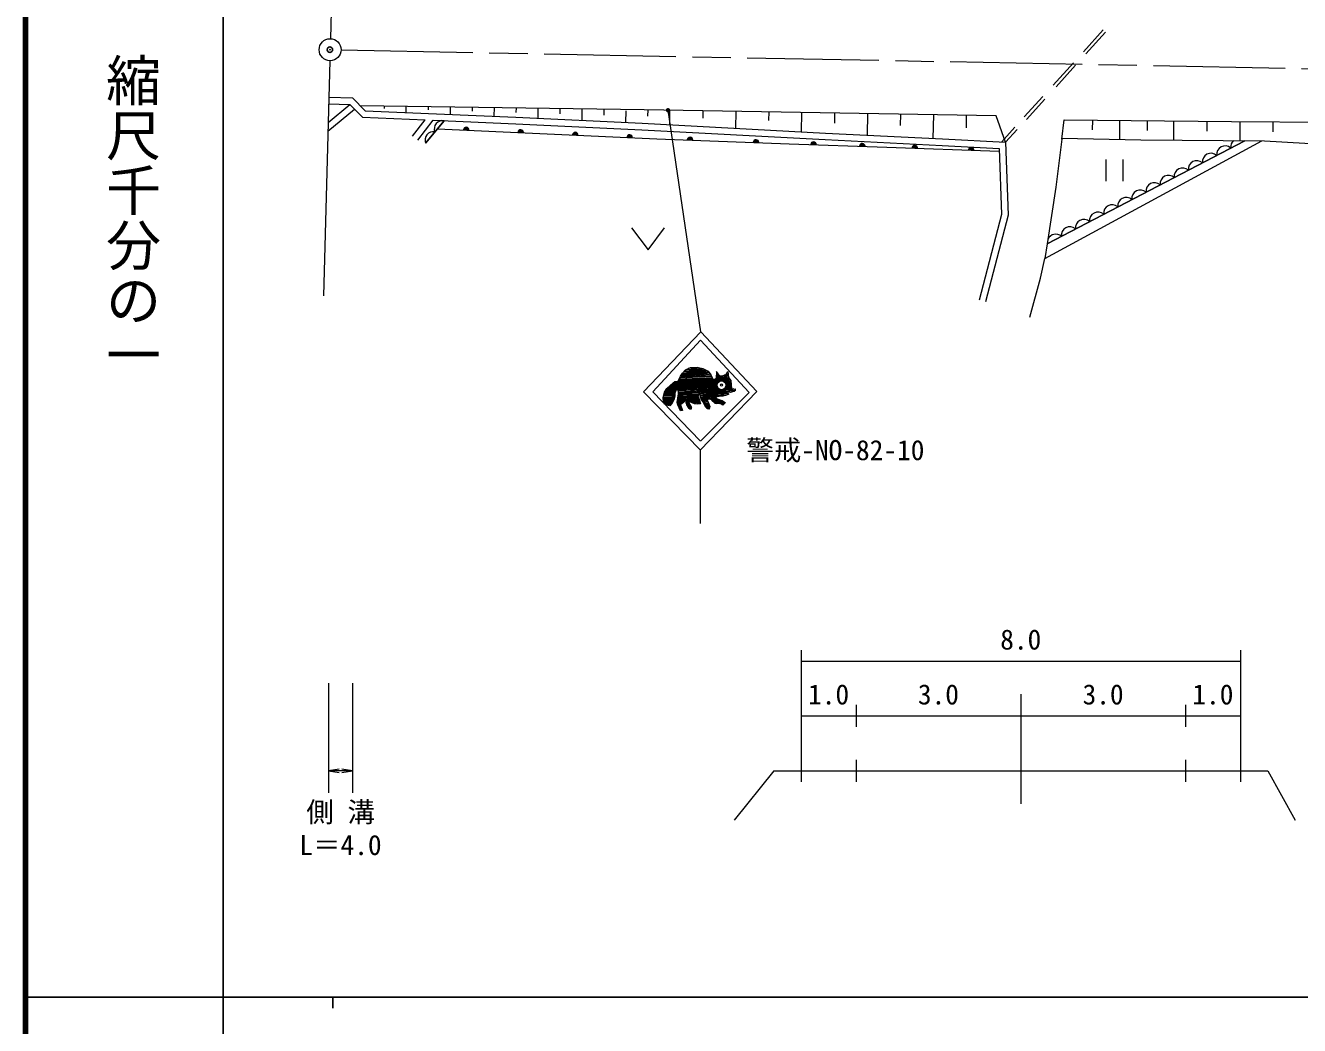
# Model space of a CAD drawing. Units: millimetres, scale not verified. Extents: x 40000 to 680000, y 20000 to 380000.
# Drawn here: x 40000 to 156044, y 202409 to 293498 of the extents above; entities that cross this region are included whole.
import ezdxf
from ezdxf.enums import TextEntityAlignment as Align

# ---------------------------------------------------------------- set-up
doc = ezdxf.new("R2010")
doc.units = ezdxf.units.MM
doc.header["$LTSCALE"] = 1000
doc.header["$PDMODE"] = 32
doc.header["$PDSIZE"] = 500
doc.linetypes.add('CHAIN', pattern=[18.5, 12, -1.5, 3.5, -1.5])
for name, color, linetype, lineweight in [('M-BGD', 7, 'Continuous', 13), ('M-BMK', 2, 'CHAIN', 13), ('M-BMK-SRVR', 3, 'Continuous', 13), ('M-STR-HTXT', 7, 'Continuous', 13), ('M-STR-STR3', 7, 'Continuous', 13), ('M-TTL', 2, 'Continuous', 140), ('M-TTL-BAND', 7, 'Continuous', 25), ('M-TTL-FRAM', 7, 'Continuous', 13)]:
    doc.layers.add(name, color=color, linetype=linetype, lineweight=lineweight)
doc.layers.add('M-OTRS', color=6, linetype='Continuous')
doc.styles.add('@ＭＳ ゴシック', font='')
doc.styles.add('ＭＳ ゴシック', font='')
doc.styles.get('@ＭＳ ゴシック').set_extended_font_data('@MS Gothic')
doc.styles.get('ＭＳ ゴシック').set_extended_font_data('MS Gothic')

# ---------------------------------------------------------------- blocks, each defined once
blk = doc.blocks.new('filled_dot')
at = {"color": 0, "linetype": 'Continuous', "lineweight": -2, "const_width": 1.25}
blk.add_lwpolyline([(-0.625, 0, 1), (0.625, 0, 1)], format="xyb", close=True, dxfattribs=at)
blk = doc.blocks.new('open_arrow')
at = {"color": 0, "linetype": 'Continuous', "lineweight": -2}
blk.add_lwpolyline([(7.5, 1.25), (0, 0), (7.5, -1.25)], dxfattribs=at)

msp = doc.modelspace()

# ---------------------------------------------------------------- linework, layer by layer
at = {"layer": 'M-BGD'}
for p, q in [((138165, 293088), (136356, 291097)), ((138380, 292878), (136587, 290906)), ((135449, 290100), (133603, 288070)), ((135653, 289878), (133870, 287917)), ((67628, 286955), (69793, 286905)), ((69793, 286905), (70945, 285727)), ((132653, 287024), (130964, 285166)), ((132832, 286775), (131168, 284945)), ((67543, 283865), (69955, 285881)), ((67565, 284665), (69535, 286311)), ((67611, 286355), (69535, 286311)), ((69535, 286311), (70682, 285138)), ((96343, 285814), (70490, 286193)), ((70945, 285727), (84675, 285138)), ((72681, 286161), (72678, 285949)), ((74672, 285567), (74681, 286131)), ((76680, 286102), (76676, 285826)), ((78680, 286073), (78670, 285396)), ((80680, 286044), (80675, 285680)), ((82680, 286014), (82668, 285224)), ((84680, 285985), (84673, 285559)), ((86679, 285956), (86666, 285045)), ((88679, 285926), (88672, 285439)), ((90679, 285897), (90664, 284858)), ((92679, 285868), (92671, 285318)), ((94677, 285735), (94661, 284672)), ((128400, 285269), (96343, 285814)), ((96678, 285808), (96670, 285243)), ((98675, 284466), (98697, 285774)), ((101697, 285723), (101685, 285057)), ((104696, 285672), (104670, 284144)), ((107696, 285621), (107682, 284834)), ((110695, 285570), (110666, 283822)), ((113695, 285519), (113680, 284610)), ((70682, 285138), (76403, 284892)), ((75263, 283428), (76403, 284892)), ((75736, 283060), (77139, 284861)), ((76444, 282784), (78138, 284818)), ((78138, 284818), (76444, 282784)), ((77139, 284861), (84648, 284539)), ((84648, 284539), (96146, 284001)), ((84675, 285138), (96177, 284600)), ((96177, 284600), (112878, 283704)), ((116695, 285468), (116661, 283513)), ((119694, 285417), (119677, 284387)), ((122694, 285366), (122657, 283210)), ((125693, 285315), (125674, 284164)), ((129272, 282858), (128400, 285269)), ((134401, 283151), (134596, 284902)), ((134596, 284902), (149841, 284759)), ((137180, 284877), (137171, 283993)), ((139663, 283120), (139680, 284854)), ((142180, 284831), (142171, 283942)), ((144594, 283057), (144610, 284808)), ((147610, 284780), (147602, 283886)), ((149841, 284759), (162466, 284672)), ((150610, 284754), (150594, 283007)), ((153610, 284733), (153601, 283797)), ((77539, 284099), (97521, 283175)), ((96146, 284001), (112847, 283104)), ((97521, 283175), (109553, 282726)), ((112878, 283704), (123534, 283166)), ((123534, 283166), (129272, 282858)), ((130108, 284225), (128885, 282879)), ((130325, 284017), (129272, 282858)), ((134401, 283151), (133858, 278764)), ((134409, 283225), (141590, 283082)), ((109553, 282726), (118440, 282426)), ((112847, 283104), (123503, 282566)), ((118440, 282426), (128700, 282045)), ((123503, 282566), (128691, 282288)), ((128691, 282288), (128900, 276290)), ((129272, 282858), (129502, 276224)), ((132855, 272287), (152602, 283001)), ((133064, 273624), (151060, 283003)), ((151060, 283003), (133064, 273624)), ((141590, 283082), (152840, 282988)), ((152840, 282988), (178730, 281521)), ((138441, 279305), (138441, 281305)), ((139941, 281305), (139941, 279305)), ((133858, 278764), (133064, 273624)), ((128900, 276290), (126872, 268485)), ((129502, 276224), (127453, 268334)), ((95211, 275063), (96711, 273063)), ((96711, 273063), (98211, 275063)), ((133064, 273624), (132855, 272287)), ((132437, 270491), (132855, 272287)), ((131476, 266939), (132437, 270491))]:
    msp.add_line(p, q, dxfattribs=at)
for centre, radius, start, end in [((77981, 284087), 747, 77.91916, 202.53196), ((77134, 283070), 747, 77.91916, 202.53196), ((80147, 283978), 250, 357.35279, 177.35279), ((80147, 283978), 200, 357.35279, 177.35279), ((80147, 283978), 150, 357.35279, 177.35279), ((80147, 283978), 100, 357.35279, 177.35279), ((80147, 283978), 50, 357.35279, 177.35279), ((85111, 283749), 250, 357.35279, 177.35279), ((85111, 283749), 200, 357.35279, 177.35279), ((85111, 283749), 150, 357.35279, 177.35279), ((85111, 283749), 100, 357.35279, 177.35279), ((85111, 283749), 50, 357.35279, 177.35279), ((90075, 283519), 250, 357.35279, 177.35279), ((90075, 283519), 200, 357.35279, 177.35279), ((90075, 283519), 150, 357.35279, 177.35279), ((90075, 283519), 100, 357.35279, 177.35279), ((90075, 283519), 50, 357.35279, 177.35279), ((95039, 283290), 250, 357.35279, 177.35279), ((95039, 283290), 200, 357.35279, 177.35279), ((95039, 283290), 150, 357.35279, 177.35279), ((95039, 283290), 100, 357.35279, 177.35279), ((95039, 283290), 50, 357.35279, 177.35279), ((100529, 283063), 250, 357.86132, 177.86132), ((100529, 283063), 200, 357.86132, 177.86132), ((100529, 283063), 150, 357.86132, 177.86132), ((100529, 283063), 100, 357.86132, 177.86132), ((100529, 283063), 50, 357.86132, 177.86132), ((106545, 282838), 250, 357.86132, 177.86132), ((106545, 282838), 200, 357.86132, 177.86132), ((106545, 282838), 150, 357.86132, 177.86132), ((106545, 282838), 100, 357.86132, 177.86132), ((106545, 282838), 50, 357.86132, 177.86132), ((111775, 282651), 250, 358.06941, 178.06941), ((111775, 282651), 200, 358.06941, 178.06941), ((111775, 282651), 150, 358.06941, 178.06941), ((111775, 282651), 100, 358.06941, 178.06941), ((111775, 282651), 50, 358.06941, 178.06941), ((116218, 282501), 250, 358.06941, 178.06941), ((116218, 282501), 200, 358.06941, 178.06941), ((116218, 282501), 150, 358.06941, 178.06941), ((116218, 282501), 100, 358.06941, 178.06941), ((116218, 282501), 50, 358.06941, 178.06941), ((121005, 282331), 250, 357.87498, 177.87498), ((121005, 282331), 200, 357.87498, 177.87498), ((121005, 282331), 150, 357.87498, 177.87498), ((121005, 282331), 100, 357.87498, 177.87498), ((121005, 282331), 50, 357.87498, 177.87498), ((126135, 282140), 250, 357.87498, 177.87498), ((126135, 282140), 200, 357.87498, 177.87498), ((126135, 282140), 150, 357.87498, 177.87498), ((126135, 282140), 100, 357.87498, 177.87498), ((126135, 282140), 50, 357.87498, 177.87498), ((149259, 281754), 775, 48.32319, 186.72867), ((150544, 282424), 775, 130.71991, 186.72867), ((146688, 280414), 775, 48.32319, 186.72867), ((147973, 281084), 775, 48.32319, 186.72867), ((144117, 279074), 775, 48.32319, 186.72867), ((145402, 279744), 775, 48.32319, 186.72867), ((141546, 277735), 775, 48.32319, 186.72867), ((142832, 278405), 775, 48.32319, 186.72867), ((140261, 277065), 775, 48.32319, 186.72867), ((137690, 275725), 775, 48.32319, 186.72867), ((138975, 276395), 775, 48.32319, 186.72867), ((135119, 274385), 775, 48.32319, 186.72867), ((136404, 275055), 775, 48.32319, 186.72867), ((133834, 273715), 775, 48.32319, 155.709)]:
    msp.add_arc(centre, radius, start, end, dxfattribs=at)
at = {"layer": 'M-BMK'}
msp.add_line((68747, 291270), (166729, 289385), dxfattribs=at)
at = {"layer": 'M-BMK-SRVR'}
for p, q in [((68405, 315251), (67774, 292289)), ((67719, 290289), (67131, 268876))]:
    msp.add_line(p, q, dxfattribs=at)
msp.add_circle((67747, 291289), 1000, dxfattribs=at)
at = {"layer": 'M-OTRS'}
msp.add_point((67728, 291291), dxfattribs=at)
at = {"layer": 'M-STR-HTXT'}
for p, q in [((110657, 236604), (110657, 224604)), ((110657, 235604), (150657, 235604)), ((150657, 236604), (150657, 224604)), ((130657, 232604), (130657, 222604)), ((115657, 231604), (115657, 229604)), ((145657, 231604), (145657, 229604)), ((110657, 230604), (150657, 230604)), ((115657, 226604), (115657, 224604)), ((145657, 226604), (145657, 224604)), ((108157, 225604), (104551, 221104)), ((108145, 225604), (151657, 225604)), ((151657, 225604), (153157, 225604)), ((153157, 225604), (155657, 221104))]:
    msp.add_line(p, q, dxfattribs=at)
at = {"layer": 'M-STR-STR3'}
for p, q in [((67611, 233604), (67611, 223604)), ((69793, 233604), (69793, 223604)), ((69793, 225604), (67611, 225604))]:
    msp.add_line(p, q, dxfattribs=at)
at = {"layer": 'M-TTL'}
msp.add_line((40000, 380000), (40000, 20000), dxfattribs=at)
at = {"layer": 'M-TTL-BAND'}
for p, q in [((58000, 370000), (58000, 20000)), ((40000, 205000), (579000, 205000)), ((68000, 205000), (68000, 204000))]:
    msp.add_line(p, q, dxfattribs=at)
at = {"layer": 'M-TTL-FRAM'}
for p, q in [((101503, 265582), (98526, 285777)), ((101503, 265582), (96281, 260118)), ((97138, 260118), (101476, 264832)), ((101476, 264832), (105922, 260065)), ((106618, 260172), (101503, 265582)), ((100115, 262136), (100579, 262332)), ((100347, 262270), (101168, 262323)), ((100579, 262332), (101168, 262386)), ((101168, 262386), (101704, 262261)), ((101704, 262261), (102186, 262011)), ((98990, 260931), (103364, 261145)), ((99082, 261004), (102722, 261163)), ((99146, 261056), (99441, 261109)), ((99151, 261057), (102615, 261234)), ((99441, 261109), (99655, 261565)), ((99461, 261152), (102579, 261324)), ((99508, 261251), (102543, 261377)), ((99522, 261281), (102561, 261449)), ((99579, 261403), (102454, 261556)), ((99624, 261498), (102400, 261663)), ((99646, 261407), (102418, 261554)), ((99655, 261565), (99843, 261832)), ((99661, 261573), (102293, 261770)), ((99688, 261409), (102378, 261552)), ((99698, 261626), (102079, 261788)), ((99752, 261703), (102204, 261877)), ((99770, 261295), (102381, 261370)), ((99776, 261761), (100115, 262136)), ((99826, 261808), (102168, 261984)), ((99847, 261511), (102340, 261550)), ((99908, 261907), (101972, 262020)), ((99951, 261955), (102025, 262091)), ((100025, 262037), (101758, 262163)), ((100151, 262163), (101597, 262252)), ((100166, 262158), (101650, 262234)), ((102186, 262011), (102418, 261690)), ((102601, 261324), (102387, 261779)), ((102708, 261190), (102601, 261324)), ((102896, 261350), (102708, 261190)), ((102712, 261193), (104132, 261199)), ((102847, 261308), (104096, 261306)), ((102949, 261993), (102896, 261350)), ((102901, 261414), (104007, 261431)), ((102909, 261504), (103954, 261502)), ((102917, 261611), (103150, 261591)), ((102920, 261645), (103132, 261645)), ((102931, 261775), (103061, 261734)), ((103244, 261565), (102949, 261993)), ((103512, 261591), (103244, 261565)), ((103706, 261091), (103419, 261125)), ((103780, 261672), (103512, 261591)), ((103582, 261082), (104242, 261131)), ((103614, 261196), (104132, 261199)), ((103634, 261628), (104025, 261574)), ((103646, 261672), (103780, 261672)), ((103758, 261665), (104025, 261609)), ((103780, 261672), (103887, 261859)), ((103811, 261727), (103971, 261734)), ((103846, 261761), (103971, 261975)), ((103971, 261975), (104025, 261422)), ((104025, 261422), (104239, 261154)), ((104239, 261154), (104311, 260440)), ((96281, 260118), (101476, 254816)), ((101450, 255673), (97138, 260118)), ((98075, 259610), (98209, 260092)), ((98179, 259982), (99097, 259985)), ((98197, 260050), (99115, 260038)), ((98209, 260092), (98423, 260440)), ((98223, 260114), (99062, 260092)), ((98250, 260157), (99222, 260163)), ((98317, 260267), (99240, 260288)), ((98379, 260369), (99258, 260377)), ((98423, 260440), (98745, 260734)), ((98452, 260466), (100371, 260435)), ((98481, 260493), (103007, 260520)), ((98484, 260159), (99005, 260283)), ((98524, 260370), (99167, 260376)), ((98584, 260587), (102954, 260645)), ((98660, 260657), (102954, 260752)), ((98724, 260494), (99341, 260476)), ((98734, 260725), (103007, 260842)), ((98745, 260734), (99146, 261056)), ((98823, 260797), (103025, 260913)), ((98894, 260854), (103007, 261020)), ((98944, 260894), (103043, 261056)), ((99276, 260315), (99133, 260011)), ((99133, 260011), (99151, 259726)), ((99347, 260458), (99276, 260315)), ((99472, 260118), (99347, 260458)), ((99365, 259172), (99472, 259940)), ((99368, 260403), (103007, 260520)), ((99397, 260322), (103130, 260430)), ((99422, 260254), (103175, 260395)), ((99464, 259879), (101256, 259984)), ((99465, 260138), (103290, 260341)), ((99472, 260074), (104371, 260421)), ((99472, 260002), (104610, 260275)), ((99472, 259922), (99472, 260118)), ((99472, 259949), (101346, 259986)), ((99542, 260006), (101328, 260101)), ((100043, 260606), (102936, 260520)), ((100577, 259944), (101278, 259859)), ((100894, 260706), (102942, 260645)), ((101013, 260940), (102944, 260911)), ((101212, 260197), (104109, 260248)), ((101365, 259976), (101258, 259744)), ((101423, 260011), (101342, 259985)), ((101530, 259449), (101423, 260011)), ((101431, 259966), (103793, 260151)), ((101451, 259866), (103772, 260132)), ((101463, 254829), (106618, 260172)), ((101463, 259798), (103859, 260095)), ((101475, 260029), (103825, 260134)), ((105922, 260065), (101476, 255646)), ((101487, 259674), (103918, 260044)), ((101504, 259803), (103965, 260004)), ((101722, 260233), (103506, 260332)), ((101832, 260127), (104421, 260265)), ((101950, 260249), (104414, 260380)), ((103270, 259946), (103825, 259993)), ((103660, 260422), (104308, 260470)), ((103687, 261004), (104251, 261037)), ((103712, 260475), (104242, 260465)), ((103726, 260957), (104254, 261009)), ((103740, 260515), (104300, 260542)), ((103754, 260911), (104263, 260921)), ((103772, 260579), (104225, 260539)), ((103788, 260823), (104272, 260831)), ((103791, 260642), (104292, 260631)), ((103799, 260698), (104184, 260633)), ((103800, 260734), (104280, 260744)), ((104186, 260083), (103811, 260136)), ((103811, 260136), (104061, 259922)), ((103929, 260119), (104253, 260256)), ((104507, 260172), (104186, 260083)), ((104486, 260388), (104234, 260248)), ((104311, 260431), (104525, 260395)), ((104471, 260386), (104632, 260404)), ((104632, 260297), (104507, 260172)), ((104632, 260404), (104632, 260226)), ((98102, 259208), (98075, 259610)), ((98079, 259623), (99025, 259679)), ((98080, 259538), (99105, 259559)), ((98085, 259465), (99063, 259408)), ((98088, 259656), (99115, 259681)), ((98092, 259362), (98975, 259413)), ((98100, 259236), (98996, 259267)), ((98370, 258940), (98102, 259208)), ((98116, 259757), (99099, 259807)), ((98139, 259840), (99115, 259806)), ((98140, 259170), (98952, 259173)), ((98151, 259074), (98911, 259088)), ((98160, 259916), (99097, 259913)), ((98162, 259540), (99046, 259558)), ((98164, 259460), (98885, 259555)), ((98183, 259367), (99010, 259297)), ((98283, 259027), (98814, 259003)), ((98322, 259834), (99086, 259913)), ((98345, 258965), (98756, 258935)), ((98691, 258860), (98370, 258940)), ((98452, 258920), (98705, 258939)), ((98562, 259780), (99150, 259738)), ((98562, 259548), (99060, 259680)), ((98578, 259436), (99075, 259453)), ((98852, 259047), (98691, 258860)), ((99062, 259404), (98883, 259029)), ((99151, 259726), (99062, 259404)), ((99419, 258940), (99365, 259172)), ((99367, 259164), (99949, 259164)), ((99379, 259269), (100023, 259254)), ((99385, 259084), (99858, 259095)), ((99391, 259361), (100050, 259341)), ((99401, 259429), (100084, 259448)), ((99405, 258999), (99704, 258980)), ((99412, 259506), (100027, 259546)), ((99419, 259556), (100114, 259545)), ((99651, 258387), (99419, 258940)), ((99426, 259609), (100181, 259632)), ((99431, 258911), (99663, 258905)), ((99441, 259714), (100255, 259727)), ((99449, 258868), (99672, 258879)), ((99451, 259791), (100390, 259854)), ((99471, 258816), (99691, 258825)), ((100008, 259208), (99651, 258940)), ((99651, 258940), (99829, 258422)), ((100115, 259547), (100008, 259208)), ((100365, 259869), (100115, 259547)), ((100169, 259351), (100401, 259672)), ((100169, 259119), (100169, 259351)), ((100169, 259324), (100436, 259329)), ((100169, 259253), (100400, 259252)), ((100169, 259181), (100371, 259174)), ((100169, 259128), (100424, 259139)), ((100258, 258887), (100169, 259119)), ((100192, 259058), (100448, 259042)), ((100196, 259389), (101356, 259440)), ((100220, 259422), (101275, 259498)), ((100436, 258601), (100240, 258940)), ((100241, 258939), (100495, 258960)), ((100261, 258879), (100527, 258904)), ((100269, 259490), (101337, 259499)), ((100324, 258795), (100570, 258829)), ((100327, 259570), (101318, 259558)), ((100356, 259611), (101290, 259644)), ((100454, 259815), (100365, 259869)), ((100378, 258803), (100646, 258788)), ((100633, 259172), (100383, 259333)), ((100383, 259333), (100436, 259083)), ((100383, 259154), (100651, 258690)), ((100391, 259327), (101381, 259365)), ((100396, 259666), (101267, 259714)), ((100401, 259672), (100454, 259815)), ((100428, 259304), (101345, 259364)), ((100436, 259766), (101278, 259788)), ((100448, 259819), (101312, 259861)), ((100474, 259274), (101306, 259361)), ((100537, 259234), (101403, 259295)), ((100608, 259188), (101442, 259177)), ((100954, 259047), (100633, 259172)), ((100646, 258779), (100646, 258538)), ((100747, 259128), (101365, 259178)), ((100945, 259051), (101463, 259112)), ((101240, 259012), (100954, 259047)), ((101490, 259029), (101240, 259012)), ((101258, 259744), (101490, 259029)), ((101497, 259622), (102852, 259703)), ((101506, 259803), (103834, 259835)), ((101515, 259526), (102911, 259619)), ((101691, 259235), (101530, 259449)), ((101538, 259681), (103761, 259837)), ((101541, 259434), (102186, 259449)), ((101563, 259529), (102917, 259609)), ((101620, 259328), (102099, 259377)), ((101665, 259268), (102116, 259341)), ((101824, 259020), (101691, 259235)), ((101725, 259179), (102159, 259248)), ((101786, 259083), (102210, 259140)), ((101809, 259192), (102091, 259237)), ((101958, 258726), (101824, 259020)), ((101825, 259019), (102257, 259033)), ((101827, 259088), (102230, 259096)), ((101852, 258961), (102277, 258967)), ((101888, 258882), (102297, 258902)), ((101918, 258962), (102289, 258928)), ((101927, 258794), (102276, 258814)), ((101937, 258773), (102321, 258820)), ((102013, 258680), (102211, 258806)), ((102022, 258783), (102233, 258809)), ((102440, 259449), (102066, 259449)), ((102066, 259449), (102253, 259047)), ((102111, 258743), (102230, 258809)), ((102253, 259047), (102333, 258779)), ((102333, 258779), (102280, 258565)), ((102382, 259449), (103003, 259487)), ((102628, 259261), (102440, 259449)), ((102451, 259582), (102977, 259524)), ((102501, 259389), (103047, 259444)), ((102581, 259308), (103160, 259408)), ((102815, 259074), (102628, 259261)), ((102652, 259237), (103246, 259381)), ((102697, 259192), (103343, 259351)), ((102751, 259139), (103440, 259321)), ((103271, 259074), (102815, 259074)), ((103030, 259449), (102842, 259717)), ((103190, 259690), (102842, 259717)), ((102909, 259180), (103495, 259255)), ((102972, 259074), (103526, 259265)), ((103458, 259315), (103030, 259449)), ((103512, 259744), (103083, 259690)), ((103186, 259074), (103569, 259235)), ((103512, 258913), (103271, 259074)), ((103329, 259828), (103939, 259875)), ((103331, 259033), (103668, 259163)), ((103896, 259859), (103347, 259828)), ((103451, 258954), (103688, 259148)), ((103753, 259101), (103458, 259315)), ((103726, 259824), (103512, 259744)), ((103699, 259101), (103512, 258913)), ((103829, 259833), (103614, 259761)), ((104061, 259922), (103829, 259833)), ((99493, 258764), (99716, 258751)), ((99523, 258691), (99742, 258676)), ((99569, 258583), (99764, 258612)), ((99606, 258494), (99797, 258516)), ((99829, 258422), (99651, 258387)), ((100512, 258565), (100378, 258672)), ((100385, 258690), (100646, 258735)), ((100427, 258634), (100646, 258663)), ((100646, 258538), (100512, 258565)), ((100521, 258646), (100646, 258592)), ((102119, 258592), (101958, 258726)), ((102064, 258713), (102313, 258699)), ((102086, 258727), (102158, 258769)), ((102280, 258565), (102119, 258592)), ((102141, 258588), (102303, 258657)), ((101486, 248135), (101476, 254843))]:
    msp.add_line(p, q, dxfattribs=at)
for centre, radius in [((103400, 260726), 400), ((103398, 260748), 100)]:
    msp.add_circle(centre, radius, dxfattribs=at)

# ---------------------------------------------------------------- block references
at = {"layer": 'M-STR-STR3', "xscale": 129, "yscale": 129}
msp.add_blockref('open_arrow', (67611, 225604), dxfattribs=at)
at = {"layer": 'M-STR-STR3', "xscale": 129, "yscale": 129, "rotation": 180}
msp.add_blockref('open_arrow', (69793, 225604), dxfattribs=at)
at = {"layer": 'M-TTL-FRAM', "xscale": 160, "yscale": 160, "rotation": 278.4}
msp.add_blockref('filled_dot', (98526, 285777), dxfattribs=at)

# ---------------------------------------------------------------- texts
at = {"layer": 'M-STR-HTXT', "style": 'ＭＳ ゴシック'}
for s, p in [('8.0', (128782, 236104)), ('1.0', (111282, 231104)), ('3.0', (121282, 231104)), ('3.0', (136282, 231104)), ('1.0', (146282, 231104))]:
    msp.add_text(s, height=1833, dxfattribs=at).set_placement(p, align=Align.BOTTOM_LEFT)
at = {"layer": 'M-STR-STR3', "style": 'ＭＳ ゴシック'}
for s, p in [('側 溝', (65577, 221854)), ('L＝4.0', (64952, 218854))]:
    msp.add_text(s, height=1833, dxfattribs=at).set_placement(p, align=Align.MIDDLE_LEFT)
at = {"layer": 'M-TTL-BAND', "style": '@ＭＳ ゴシック'}
msp.add_text('縮尺千分の一', height=3666, rotation=270, dxfattribs=at).set_placement((49777, 261030), align=Align.MIDDLE_RIGHT)
at = {"layer": 'M-TTL-FRAM', "style": 'ＭＳ ゴシック'}
msp.add_text('警戒-NO-82-10', height=1833, rotation=0.002, dxfattribs=at).set_placement((105657, 253354), align=Align.BOTTOM_LEFT)

doc.saveas('drawing.dxf')
